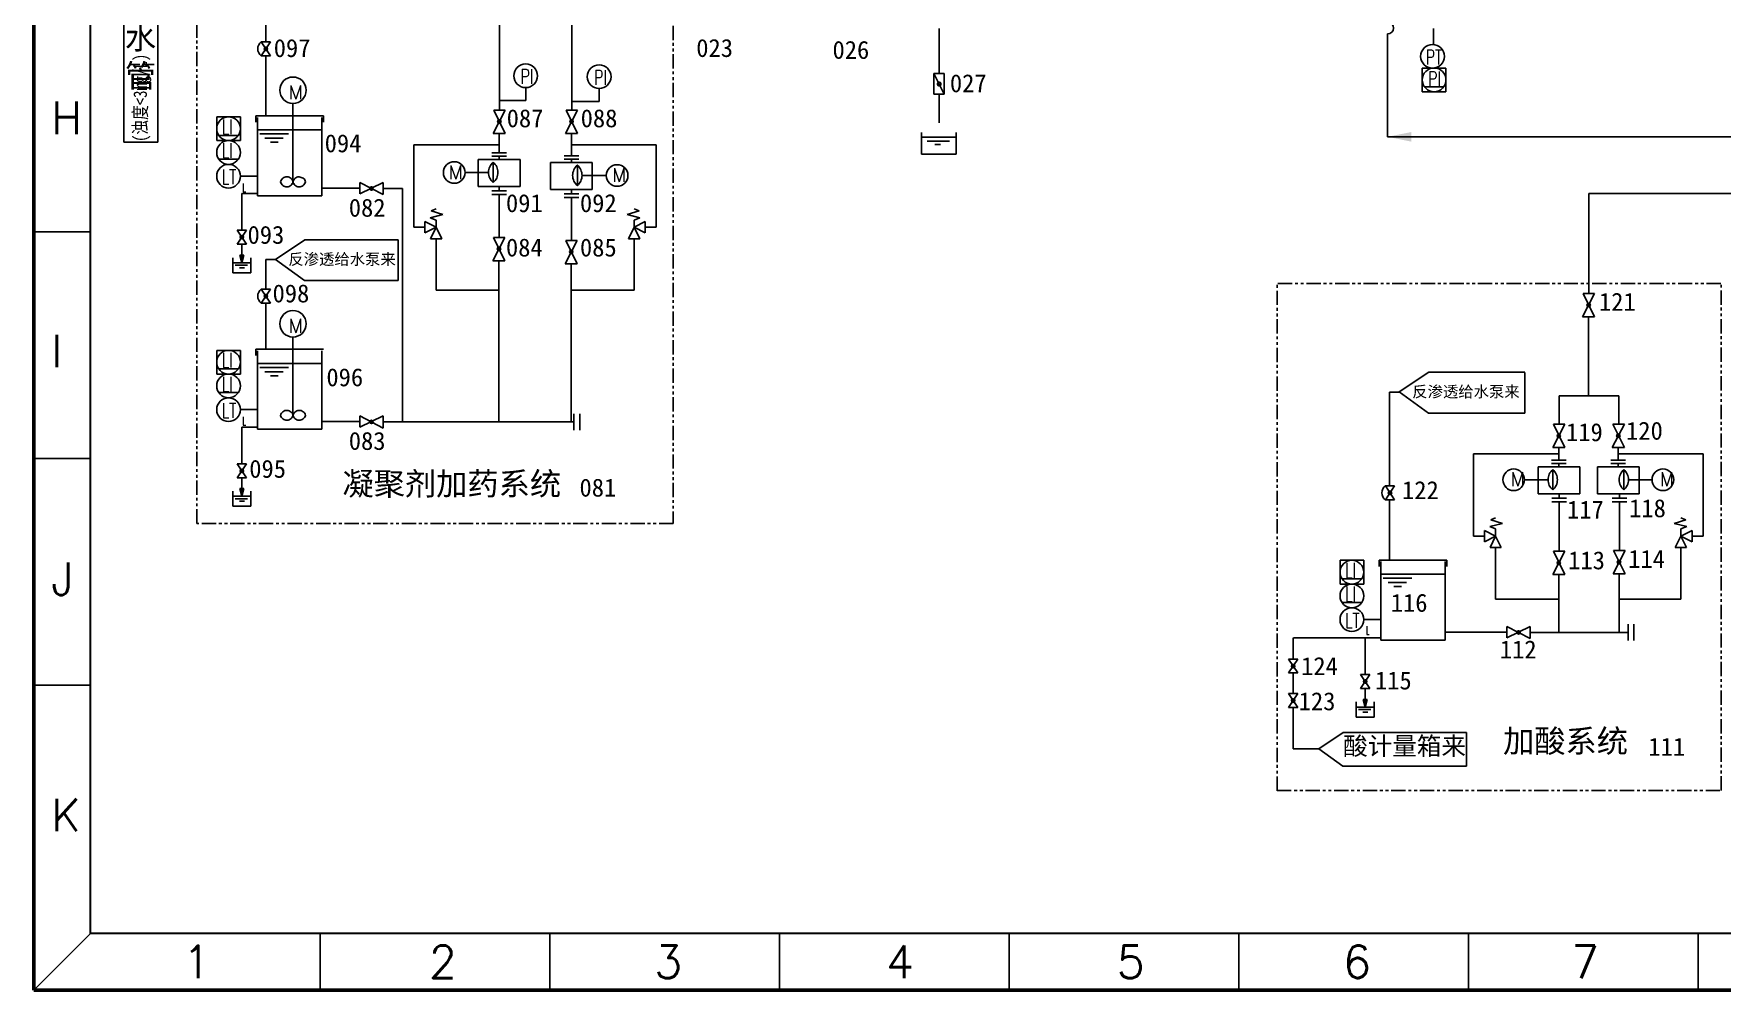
# Model space of a CAD drawing. Header units: millimetres. Extents: x 177 to 598, y 97 to 389.
# Drawn here: x 177.2 to 364.7, y 96.6 to 202.9 of the extents above; entities that cross this region are included whole.
import ezdxf

# ---------------------------------------------------------------- set-up
doc = ezdxf.new("R2010")
doc.units = ezdxf.units.MM
doc.linetypes.add('PHANTOM', pattern=[63.5, 31.75, -6.35, 6.35, -6.35, 6.35, -6.35])
for name, color, linetype in [('1', 7, 'Continuous'), ('修改', 5, 'Continuous'), ('手动蝶阀', 1, 'Continuous'), ('球阀', 1, 'Continuous')]:
    doc.layers.add(name, color=color, linetype=linetype)
doc.styles.add('HZ2', font='geditxt.shx', dxfattribs={"width": 0.75, "height": 1, "bigfont": 'hztxt.shx'})
doc.styles.get("Standard").update_dxf_attribs({"font": 'txt.shx', "height": 1})
doc.styles.add('样式 1', font='simfang_0.ttf', dxfattribs={"height": 2})

msp = doc.modelspace()

# ---------------------------------------------------------------- hatches: boundary and pattern name
at = {"layer": '球阀'}
h = msp.add_hatch(color=0, dxfattribs=at)
h.paths.add_polyline_path([(202.94, 201.22), (202.83, 201.37, 0.250765), (202.75, 201.22, 0.250765), (202.83, 201.06)])
h.paths.add_polyline_path([(203.13, 201.22, 0.250765), (203.04, 201.37), (202.94, 201.22), (203.04, 201.06, 0.250765)])
h.paths.add_polyline_path([(203.04, 201.06), (202.94, 201.22), (202.83, 201.06, 0.302776)])
h.paths.add_polyline_path([(203.04, 201.37, 0.302776), (202.83, 201.37), (202.94, 201.22)])
h = msp.add_hatch(color=0, dxfattribs=at)
h.paths.add_polyline_path([(228.87, 193.15), (228.77, 193.31, 0.250765), (228.68, 193.15, 0.250765), (228.77, 192.99)])
h.paths.add_polyline_path([(229.06, 193.15, 0.250765), (228.98, 193.31), (228.87, 193.15), (228.98, 192.99, 0.250765)])
h.paths.add_polyline_path([(228.98, 192.99), (228.87, 193.15), (228.77, 192.99, 0.302776)])
h.paths.add_polyline_path([(228.98, 193.31, 0.302776), (228.77, 193.31), (228.87, 193.15)])
h = msp.add_hatch(color=0, dxfattribs=at)
h.paths.add_polyline_path([(236.9, 193.15), (236.79, 193.31, 0.250765), (236.71, 193.15, 0.250765), (236.79, 192.99)])
h.paths.add_polyline_path([(237.09, 193.15, 0.250765), (237.01, 193.31), (236.9, 193.15), (237.01, 192.99, 0.250765)])
h.paths.add_polyline_path([(237.01, 192.99), (236.9, 193.15), (236.79, 192.99, 0.302776)])
h.paths.add_polyline_path([(237.01, 193.31, 0.302776), (236.79, 193.31), (236.9, 193.15)])
h = msp.add_hatch(color=0, dxfattribs=at)
h.paths.add_polyline_path([(214.66, 185.71), (214.56, 185.87, 0.250765), (214.47, 185.71, 0.250765), (214.56, 185.55)])
h.paths.add_polyline_path([(214.85, 185.71, 0.250765), (214.77, 185.87), (214.66, 185.71), (214.77, 185.55, 0.250765)])
h.paths.add_polyline_path([(214.77, 185.55), (214.66, 185.71), (214.56, 185.55, 0.302776)])
h.paths.add_polyline_path([(214.77, 185.87, 0.302776), (214.56, 185.87), (214.66, 185.71)])
h = msp.add_hatch(color=0, dxfattribs=at)
h.paths.add_polyline_path([(200.27, 180.29), (200.17, 180.44, 0.250765), (200.08, 180.29, 0.250765), (200.17, 180.13)])
h.paths.add_polyline_path([(200.47, 180.29, 0.250765), (200.38, 180.44), (200.27, 180.29), (200.38, 180.13, 0.250765)])
h.paths.add_polyline_path([(200.38, 180.13), (200.27, 180.29), (200.17, 180.13, 0.302776)])
h.paths.add_polyline_path([(200.38, 180.44, 0.302776), (200.17, 180.44), (200.27, 180.29)])
h = msp.add_hatch(color=0, dxfattribs=at)
h.paths.add_polyline_path([(228.84, 179), (228.73, 179.16, 0.250765), (228.65, 179, 0.250765), (228.73, 178.84)])
h.paths.add_polyline_path([(229.03, 179, 0.250765), (228.94, 179.16), (228.84, 179), (228.94, 178.84, 0.250765)])
h.paths.add_polyline_path([(228.94, 178.84), (228.84, 179), (228.73, 178.84, 0.302776)])
h.paths.add_polyline_path([(228.94, 179.16, 0.302776), (228.73, 179.16), (228.84, 179)])
h = msp.add_hatch(color=0, dxfattribs=at)
h.paths.add_polyline_path([(236.86, 178.67), (236.76, 178.83, 0.250765), (236.67, 178.67, 0.250765), (236.76, 178.51)])
h.paths.add_polyline_path([(237.06, 178.67, 0.250765), (236.97, 178.83), (236.86, 178.67), (236.97, 178.51, 0.250765)])
h.paths.add_polyline_path([(236.97, 178.51), (236.86, 178.67), (236.76, 178.51, 0.302776)])
h.paths.add_polyline_path([(236.97, 178.83, 0.302776), (236.76, 178.83), (236.86, 178.67)])
h = msp.add_hatch(color=0, dxfattribs=at)
h.paths.add_polyline_path([(202.94, 173.74), (202.83, 173.9, 0.250765), (202.75, 173.74, 0.250765), (202.83, 173.58)])
h.paths.add_polyline_path([(203.13, 173.74, 0.250765), (203.04, 173.9), (202.94, 173.74), (203.04, 173.58, 0.250765)])
h.paths.add_polyline_path([(203.04, 173.58), (202.94, 173.74), (202.83, 173.58, 0.302776)])
h.paths.add_polyline_path([(203.04, 173.9, 0.302776), (202.83, 173.9), (202.94, 173.74)])
h = msp.add_hatch(color=0, dxfattribs=at)
h.paths.add_polyline_path([(349.89, 172.75), (349.78, 172.91, 0.250765), (349.7, 172.75, 0.250765), (349.78, 172.59)])
h.paths.add_polyline_path([(350.08, 172.75, 0.250765), (349.99, 172.91), (349.89, 172.75), (349.99, 172.59, 0.250765)])
h.paths.add_polyline_path([(349.99, 172.59), (349.89, 172.75), (349.78, 172.59, 0.302776)])
h.paths.add_polyline_path([(349.99, 172.91, 0.302776), (349.78, 172.91), (349.89, 172.75)])
h = msp.add_hatch(color=0, dxfattribs=at)
h.paths.add_polyline_path([(214.66, 159.77), (214.56, 159.93, 0.250765), (214.47, 159.77, 0.250765), (214.56, 159.61)])
h.paths.add_polyline_path([(214.85, 159.77, 0.250765), (214.77, 159.93), (214.66, 159.77), (214.77, 159.61, 0.250765)])
h.paths.add_polyline_path([(214.77, 159.61), (214.66, 159.77), (214.56, 159.61, 0.302776)])
h.paths.add_polyline_path([(214.77, 159.93, 0.302776), (214.56, 159.93), (214.66, 159.77)])
h = msp.add_hatch(color=0, dxfattribs=at)
h.paths.add_polyline_path([(346.57, 158.22), (346.46, 158.38, 0.250765), (346.38, 158.22, 0.250765), (346.46, 158.06)])
h.paths.add_polyline_path([(346.76, 158.22, 0.250765), (346.68, 158.38), (346.57, 158.22), (346.68, 158.06, 0.250765)])
h.paths.add_polyline_path([(346.68, 158.06), (346.57, 158.22), (346.46, 158.06, 0.302776)])
h.paths.add_polyline_path([(346.68, 158.38, 0.302776), (346.46, 158.38), (346.57, 158.22)])
h = msp.add_hatch(color=0, dxfattribs=at)
h.paths.add_polyline_path([(353.19, 158.22), (353.08, 158.38, 0.250765), (352.99, 158.22, 0.250765), (353.08, 158.06)])
h.paths.add_polyline_path([(353.38, 158.22, 0.250765), (353.29, 158.38), (353.19, 158.22), (353.29, 158.06, 0.250765)])
h.paths.add_polyline_path([(353.29, 158.06), (353.19, 158.22), (353.08, 158.06, 0.302776)])
h.paths.add_polyline_path([(353.29, 158.38, 0.302776), (353.08, 158.38), (353.19, 158.22)])
h = msp.add_hatch(color=0, dxfattribs=at)
h.paths.add_polyline_path([(200.27, 154.34), (200.17, 154.5, 0.250765), (200.08, 154.34, 0.250765), (200.17, 154.18)])
h.paths.add_polyline_path([(200.47, 154.34, 0.250765), (200.38, 154.5), (200.27, 154.34), (200.38, 154.18, 0.250765)])
h.paths.add_polyline_path([(200.38, 154.18), (200.27, 154.34), (200.17, 154.18, 0.302776)])
h.paths.add_polyline_path([(200.38, 154.5, 0.302776), (200.17, 154.5), (200.27, 154.34)])
h = msp.add_hatch(color=0, dxfattribs=at)
h.paths.add_polyline_path([(327.82, 151.89), (327.72, 152.05, 0.250765), (327.63, 151.89, 0.250765), (327.72, 151.73)])
h.paths.add_polyline_path([(328.02, 151.89, 0.250765), (327.93, 152.05), (327.82, 151.89), (327.93, 151.73, 0.250765)])
h.paths.add_polyline_path([(327.93, 151.73), (327.82, 151.89), (327.72, 151.73, 0.302776)])
h.paths.add_polyline_path([(327.93, 152.05, 0.302776), (327.72, 152.05), (327.82, 151.89)])
h = msp.add_hatch(color=0, dxfattribs=at)
h.paths.add_polyline_path([(346.57, 144.11), (346.46, 144.27, 0.250765), (346.38, 144.11, 0.250765), (346.46, 143.95)])
h.paths.add_polyline_path([(346.76, 144.11, 0.250765), (346.68, 144.27), (346.57, 144.11), (346.68, 143.95, 0.250765)])
h.paths.add_polyline_path([(346.68, 143.95), (346.57, 144.11), (346.46, 143.95, 0.302776)])
h.paths.add_polyline_path([(346.68, 144.27, 0.302776), (346.46, 144.27), (346.57, 144.11)])
h = msp.add_hatch(color=0, dxfattribs=at)
h.paths.add_polyline_path([(353.27, 144.19), (353.16, 144.35, 0.250765), (353.08, 144.19, 0.250765), (353.16, 144.03)])
h.paths.add_polyline_path([(353.46, 144.19, 0.250765), (353.38, 144.35), (353.27, 144.19), (353.38, 144.03, 0.250765)])
h.paths.add_polyline_path([(353.38, 144.03), (353.27, 144.19), (353.16, 144.03, 0.302776)])
h.paths.add_polyline_path([(353.38, 144.35, 0.302776), (353.16, 144.35), (353.27, 144.19)])
h = msp.add_hatch(color=0, dxfattribs=at)
h.paths.add_polyline_path([(342.11, 136.38), (342.01, 136.54, 0.250765), (341.92, 136.38, 0.250765), (342.01, 136.22)])
h.paths.add_polyline_path([(342.3, 136.38, 0.250765), (342.22, 136.54), (342.11, 136.38), (342.22, 136.22, 0.250765)])
h.paths.add_polyline_path([(342.22, 136.22), (342.11, 136.38), (342.01, 136.22, 0.302776)])
h.paths.add_polyline_path([(342.22, 136.54, 0.302776), (342.01, 136.54), (342.11, 136.38)])
h = msp.add_hatch(color=0, dxfattribs=at)
h.paths.add_polyline_path([(317.06, 132.64), (316.95, 132.8, 0.250765), (316.87, 132.64, 0.250765), (316.95, 132.48)])
h.paths.add_polyline_path([(317.25, 132.64, 0.250765), (317.16, 132.8), (317.06, 132.64), (317.16, 132.48, 0.250765)])
h.paths.add_polyline_path([(317.16, 132.48), (317.06, 132.64), (316.95, 132.48, 0.302776)])
h.paths.add_polyline_path([(317.16, 132.8, 0.302776), (316.95, 132.8), (317.06, 132.64)])
h = msp.add_hatch(color=0, dxfattribs=at)
h.paths.add_polyline_path([(325.07, 130.92), (324.97, 131.08, 0.250765), (324.88, 130.92, 0.250765), (324.97, 130.76)])
h.paths.add_polyline_path([(325.26, 130.92, 0.250765), (325.18, 131.08), (325.07, 130.92), (325.18, 130.76, 0.250765)])
h.paths.add_polyline_path([(325.18, 130.76), (325.07, 130.92), (324.97, 130.76, 0.302776)])
h.paths.add_polyline_path([(325.18, 131.08, 0.302776), (324.97, 131.08), (325.07, 130.92)])
h = msp.add_hatch(color=0, dxfattribs=at)
h.paths.add_polyline_path([(317.06, 128.8), (316.95, 128.96, 0.250765), (316.87, 128.8, 0.250765), (316.95, 128.64)])
h.paths.add_polyline_path([(317.25, 128.8, 0.250765), (317.16, 128.96), (317.06, 128.8), (317.16, 128.64, 0.250765)])
h.paths.add_polyline_path([(317.16, 128.64), (317.06, 128.8), (316.95, 128.64, 0.302776)])
h.paths.add_polyline_path([(317.16, 128.96, 0.302776), (316.95, 128.96), (317.06, 128.8)])

# ---------------------------------------------------------------- linework, layer by layer
at = {"color": 0, "lineweight": 50}
for p, q in [((177.15, 96.62), (177.15, 388.94)), ((597.99, 96.62), (177.15, 96.62))]:
    msp.add_line(p, q, dxfattribs=at)
at = {"color": 0, "lineweight": 30}
for p, q in [((183.45, 102.92), (183.45, 382.64)), ((591.69, 102.92), (183.45, 102.92))]:
    msp.add_line(p, q, dxfattribs=at)
at = {"color": 0}
for p, q in [((187.16, 232.88), (187.16, 190.85)), ((190.93, 190.85), (190.93, 232.85)), ((277.74, 203.48), (277.74, 198.47)), ((332.65, 203.48), (332.65, 201.72)), ((331.41, 197.77), (331.41, 199.09)), ((332.72, 199.09), (331.41, 199.09)), ((332.72, 199.09), (334.04, 199.09)), ((334.04, 197.77), (334.04, 199.09)), ((331.41, 197.77), (331.41, 196.45)), ((331.63, 197.02), (333.81, 197.02)), ((334.04, 197.77), (334.04, 196.45)), ((205.95, 186.45), (205.95, 195.15)), ((231.8, 195.48), (228.89, 195.48)), ((231.8, 196.91), (231.8, 195.48)), ((239.96, 195.38), (236.92, 195.38)), ((239.96, 196.82), (239.96, 195.38)), ((277.74, 196.18), (277.74, 192.99)), ((197.48, 192.35), (197.48, 193.67)), ((198.79, 193.67), (197.48, 193.67)), ((198.79, 193.67), (200.11, 193.67)), ((200.11, 192.35), (200.11, 193.67)), ((197.48, 192.35), (197.48, 191.03)), ((197.7, 191.6), (199.88, 191.6)), ((200.11, 192.35), (200.11, 191.03)), ((275.79, 189.53), (275.79, 191.91)), ((275.79, 191.41), (279.64, 191.41)), ((279.64, 191.91), (279.64, 189.53)), ((198.79, 191.03), (197.48, 191.03)), ((198.79, 191.03), (200.11, 191.03)), ((229.67, 189.67), (228.04, 189.67)), ((279.64, 189.53), (275.79, 189.53)), ((276.41, 190.95), (277.07, 190.95)), ((276.41, 190.95), (278.89, 190.95)), ((277.26, 190.58), (277.88, 190.58)), ((278.07, 190.95), (278.88, 190.95)), ((197.7, 188.97), (199.88, 188.97)), ((226.54, 188.94), (226.54, 185.93)), ((231.17, 188.94), (226.54, 188.94)), ((229.67, 189.29), (228.04, 189.29)), ((228.19, 188.63), (228.19, 186.36)), ((231.17, 185.93), (231.17, 188.94)), ((234.56, 185.6), (234.56, 188.61)), ((234.56, 188.61), (239.2, 188.61)), ((236.07, 189.34), (237.7, 189.34)), ((236.07, 188.96), (237.7, 188.96)), ((237.54, 188.29), (237.54, 186.03)), ((239.2, 188.61), (239.2, 185.6)), ((200.11, 187.07), (202, 187.07)), ((206.62, 187), (207.08, 186.85)), ((227.67, 187.48), (225.05, 187.48)), ((226.54, 185.93), (231.17, 185.93)), ((238.06, 187.15), (240.76, 187.15)), ((200.27, 181.06), (200.27, 185.15)), ((200.27, 185.15), (202, 185.15)), ((229.67, 185.43), (228.04, 185.43)), ((229.67, 185.05), (228.04, 185.05)), ((239.2, 185.6), (234.56, 185.6)), ((236.07, 185.1), (237.7, 185.1)), ((236.07, 184.72), (237.7, 184.72)), ((221.19, 182.46), (222.61, 182.81)), ((221.85, 182.19), (221.19, 182.46)), ((221.85, 183.44), (221.3, 183.21)), ((222.61, 182.81), (221.3, 183.21)), ((221.85, 181.41), (221.85, 182.19)), ((243.08, 182.81), (244.39, 183.21)), ((244.49, 182.46), (243.08, 182.81)), ((243.84, 183.44), (244.39, 183.21)), ((243.84, 182.19), (244.49, 182.46)), ((243.84, 181.41), (243.84, 182.19)), ((183.45, 180.9), (177.15, 180.9)), ((200.49, 178.31), (200.06, 178.31)), ((200.06, 178.31), (200.27, 177.46)), ((200.27, 177.46), (200.27, 179.51)), ((200.27, 177.46), (200.49, 178.31)), ((203.99, 177.82), (207.26, 180)), ((217.65, 180), (207.26, 180)), ((199.27, 178.01), (199.27, 176.34)), ((199.27, 177.46), (201.28, 177.46)), ((199.27, 176.34), (201.28, 176.34)), ((199.54, 177.18), (200.89, 177.18)), ((200.02, 176.9), (200.58, 176.9)), ((201.28, 176.34), (201.28, 178.01)), ((207.23, 175.47), (203.99, 177.82)), ((207.23, 175.47), (217.65, 175.47)), ((205.95, 160.5), (205.95, 169.2)), ((198.79, 167.72), (197.48, 167.72)), ((197.48, 166.4), (197.48, 167.72)), ((198.79, 167.72), (200.11, 167.72)), ((200.11, 166.4), (200.11, 167.72)), ((197.48, 166.4), (197.48, 165.08)), ((198.79, 165.09), (197.48, 165.09)), ((197.7, 165.66), (199.88, 165.66)), ((198.79, 165.09), (200.11, 165.09)), ((200.11, 166.4), (200.11, 165.08)), ((328.86, 163.1), (332.12, 165.28)), ((342.82, 165.28), (332.12, 165.28)), ((197.7, 163.02), (199.88, 163.02)), ((332.09, 160.75), (328.86, 163.1)), ((200.11, 161.13), (202, 161.13)), ((237.16, 158.86), (237.16, 160.67)), ((237.8, 158.86), (237.8, 160.67)), ((332.09, 160.75), (342.81, 160.75)), ((200.27, 155.11), (200.27, 159.2)), ((200.27, 159.2), (202, 159.2)), ((183.45, 155.7), (177.15, 155.7)), ((348.93, 154.79), (344.29, 154.79)), ((344.29, 154.79), (344.29, 151.78)), ((347.39, 155.52), (345.75, 155.52)), ((347.39, 155.14), (345.75, 155.14)), ((345.9, 154.47), (345.9, 152.21)), ((348.93, 151.78), (348.93, 154.79)), ((350.87, 154.79), (355.51, 154.79)), ((350.87, 151.78), (350.87, 154.79)), ((352.37, 155.52), (354, 155.52)), ((352.37, 155.14), (354, 155.14)), ((353.8, 154.47), (353.8, 152.21)), ((355.51, 154.79), (355.51, 151.78)), ((199.27, 152.07), (199.27, 150.4)), ((200.49, 152.36), (200.06, 152.36)), ((200.06, 152.36), (200.27, 151.51)), ((200.27, 151.51), (200.27, 153.57)), ((200.27, 151.51), (200.49, 152.36)), ((201.28, 150.4), (201.28, 152.07)), ((345.38, 153.34), (342.76, 153.34)), ((354.32, 153.34), (356.94, 153.34)), ((199.27, 151.51), (201.28, 151.51)), ((199.27, 150.4), (201.28, 150.4)), ((199.54, 151.23), (200.89, 151.23)), ((200.02, 150.96), (200.58, 150.96)), ((344.29, 151.78), (348.93, 151.78)), ((347.42, 151.28), (345.79, 151.28)), ((347.42, 150.9), (345.79, 150.9)), ((355.51, 151.78), (350.87, 151.78)), ((352.49, 151.28), (354.12, 151.28)), ((352.49, 150.9), (354.12, 150.9)), ((338.91, 148.14), (340.32, 148.49)), ((339.56, 149.11), (339.02, 148.89)), ((340.32, 148.49), (339.02, 148.89)), ((359.38, 148.49), (360.69, 148.89)), ((360.8, 148.14), (359.38, 148.49)), ((360.14, 149.11), (360.69, 148.89)), ((339.56, 147.87), (338.91, 148.14)), ((339.56, 147.08), (339.56, 147.87)), ((360.14, 147.87), (360.8, 148.14)), ((360.14, 147.08), (360.14, 147.87)), ((322.28, 143.07), (322.28, 144.39)), ((323.59, 144.39), (322.28, 144.39)), ((322.28, 143.07), (322.28, 141.75)), ((323.59, 144.39), (324.9, 144.39)), ((324.9, 143.07), (324.9, 144.39)), ((324.9, 143.07), (324.9, 141.75)), ((323.59, 141.75), (322.28, 141.75)), ((322.5, 142.33), (324.67, 142.33)), ((323.59, 141.75), (324.9, 141.75)), ((322.5, 139.69), (324.67, 139.69)), ((324.9, 137.8), (326.8, 137.8)), ((354.29, 135.47), (354.29, 137.28)), ((354.93, 135.47), (354.93, 137.28)), ((325.07, 131.69), (325.07, 135.78)), ((183.45, 130.5), (177.15, 130.5)), ((325.07, 128.09), (325.07, 130.14)), ((324.06, 128.65), (324.06, 126.97)), ((324.06, 128.09), (326.08, 128.09)), ((324.34, 127.81), (325.68, 127.81)), ((325.28, 128.94), (324.86, 128.94)), ((324.86, 128.94), (325.07, 128.09)), ((325.07, 128.09), (325.28, 128.94)), ((326.08, 126.97), (326.08, 128.65)), ((324.06, 126.97), (326.08, 126.97)), ((324.82, 127.53), (325.37, 127.53)), ((319.9, 123.46), (322.62, 125.27)), ((336.34, 125.27), (322.62, 125.27)), ((322.6, 121.5), (319.9, 123.46)), ((322.6, 121.5), (336.34, 121.51)), ((183.45, 102.92), (177.15, 96.62)), ((208.97, 102.92), (208.97, 96.62)), ((208.97, 102.92), (208.97, 96.62)), ((234.48, 102.92), (234.48, 96.62)), ((260, 102.92), (260, 96.62)), ((285.51, 102.92), (285.51, 96.62)), ((311.03, 102.92), (311.03, 96.62)), ((336.54, 102.92), (336.54, 96.62)), ((362.06, 102.92), (362.06, 96.62))]:
    msp.add_line(p, q, dxfattribs=at)
at = {"color": 251, "linetype": 'PHANTOM', "ltscale": 0.05}
for p, q in [((195.27, 148.49), (195.27, 216.49)), ((248.2, 216.49), (248.2, 148.49)), ((315.27, 118.79), (315.27, 175.11)), ((315.37, 175.14), (364.61, 175.14)), ((364.61, 118.81), (364.61, 175.14)), ((248.2, 148.49), (195.27, 148.49)), ((315.27, 118.81), (364.61, 118.81))]:
    msp.add_line(p, q, dxfattribs=at)
at = {"color": 40}
for p, q in [((228.89, 212.36), (228.89, 194.41)), ((236.92, 212.36), (236.92, 194.41)), ((228.85, 189.67), (228.85, 191.82)), ((236.88, 189.34), (236.88, 191.82)), ((228.85, 189.29), (228.85, 188.94)), ((236.88, 188.96), (236.88, 188.61)), ((209.15, 185.75), (213.36, 185.75)), ((215.96, 185.71), (218.13, 185.71)), ((218.13, 185.71), (218.13, 159.77)), ((228.85, 185.93), (228.85, 185.43)), ((228.85, 185.05), (228.85, 180.27)), ((236.88, 185.6), (236.88, 185.1)), ((236.88, 184.72), (236.88, 179.95)), ((228.82, 177.67), (228.82, 159.77)), ((236.85, 177.33), (236.85, 159.77)), ((209.15, 159.8), (213.36, 159.8)), ((215.96, 159.77), (237.16, 159.77))]:
    msp.add_line(p, q, dxfattribs=at)
at = {"color": 142}
for p, q in [((202.94, 201.99), (202.94, 206.36)), ((202.94, 193.79), (202.94, 200.44)), ((202.94, 177.82), (203.99, 177.82)), ((202.94, 174.51), (202.94, 177.82)), ((202.94, 167.85), (202.94, 172.96)), ((327.75, 152.71), (327.75, 163.09)), ((327.75, 163.09), (328.81, 163.09)), ((327.75, 144.42), (327.75, 151.12))]:
    msp.add_line(p, q, dxfattribs=at)
at = {"color": 4}
for p in [(327.56, 202.89), (505.14, 191.45)]:
    msp.add_line(p, (327.56, 191.45), dxfattribs=at)
at = {"color": 251}
for p, q in [((209.33, 193.79), (201.82, 193.79)), ((201.82, 193.79), (201.82, 193.08)), ((202, 184.89), (202, 193.61)), ((209.15, 193.61), (209.15, 184.89)), ((209.15, 193.61), (209.15, 184.89)), ((209.33, 193.79), (209.33, 193.08)), ((209.15, 192.21), (202, 192.21)), ((205.45, 191.77), (202.28, 191.77)), ((204.07, 191.77), (202.28, 191.77)), ((204.85, 191.3), (202.82, 191.3)), ((204.31, 190.84), (203.45, 190.84)), ((209.15, 184.89), (202, 184.89)), ((209.33, 167.85), (201.82, 167.85)), ((201.82, 167.85), (201.82, 167.13)), ((202, 158.95), (202, 167.67)), ((209.15, 167.67), (209.15, 158.95)), ((209.15, 167.67), (209.15, 158.95)), ((209.15, 166.26), (202, 166.26)), ((204.07, 165.82), (202.28, 165.82)), ((205.45, 165.82), (202.28, 165.82)), ((204.85, 165.35), (202.82, 165.35)), ((204.31, 164.9), (203.45, 164.9)), ((209.15, 158.95), (202, 158.95)), ((334.13, 144.42), (326.62, 144.42)), ((326.62, 144.42), (326.62, 143.71)), ((326.8, 135.52), (326.8, 144.24)), ((333.95, 142.84), (326.8, 142.84)), ((333.95, 144.24), (333.95, 135.52)), ((333.95, 144.24), (333.95, 135.52)), ((334.13, 144.42), (334.13, 143.71)), ((328.86, 142.4), (327.08, 142.4)), ((330.25, 142.4), (327.08, 142.4)), ((329.65, 141.93), (327.62, 141.93)), ((329.1, 141.47), (328.25, 141.47)), ((333.95, 135.52), (326.8, 135.52))]:
    msp.add_line(p, q, dxfattribs=at)
for p, q in [((190.93, 190.85), (187.16, 190.85)), ((219.39, 181.41), (219.39, 190.55)), ((219.39, 190.55), (228.85, 190.55)), ((246.29, 190.55), (236.88, 190.55)), ((246.29, 181.41), (246.29, 190.55)), ((220.59, 181.41), (219.39, 181.41)), ((221.85, 174.39), (221.85, 180.13)), ((243.84, 174.39), (243.84, 180.13)), ((245.09, 181.41), (246.29, 181.41)), ((217.65, 180), (217.65, 175.47)), ((221.85, 174.39), (228.82, 174.39)), ((243.84, 174.39), (236.85, 174.39)), ((342.81, 165.27), (342.81, 160.75)), ((361.4, 147.08), (362.6, 147.08)), ((336.34, 125.27), (336.34, 121.51))]:
    msp.add_line(p, q)
at = {"color": 1}
for p, q in [((349.92, 185.16), (349.92, 174.05)), ((349.89, 171.45), (349.89, 162.68)), ((346.61, 159.52), (346.61, 162.68)), ((346.61, 162.68), (353.23, 162.68)), ((353.23, 159.52), (353.23, 162.68)), ((337.11, 147.08), (337.11, 156.22)), ((337.11, 156.22), (346.57, 156.22)), ((346.57, 155.52), (346.57, 156.92)), ((353.19, 155.52), (353.19, 156.92)), ((362.6, 156.22), (353.19, 156.22)), ((362.6, 147.08), (362.6, 156.22)), ((346.57, 155.14), (346.57, 154.79)), ((353.19, 155.14), (353.19, 154.79)), ((346.61, 151.78), (346.61, 151.28)), ((346.61, 150.9), (346.61, 145.41)), ((353.31, 151.78), (353.31, 151.28)), ((353.31, 150.9), (353.31, 145.49)), ((338.31, 147.08), (337.11, 147.08)), ((339.56, 140.06), (339.56, 145.81)), ((360.14, 140.06), (360.14, 145.81)), ((346.57, 142.81), (346.57, 136.38)), ((353.27, 142.89), (353.27, 136.38)), ((339.56, 140.06), (346.57, 140.06)), ((360.14, 140.06), (353.27, 140.06)), ((317.06, 135.78), (317.06, 133.42)), ((317.1, 135.78), (326.8, 135.78)), ((333.95, 136.41), (340.81, 136.41)), ((343.41, 136.38), (354.29, 136.38)), ((317.06, 131.87), (317.06, 129.57)), ((317.06, 128.03), (317.06, 123.46)), ((317.06, 123.46), (319.9, 123.46))]:
    msp.add_line(p, q, dxfattribs=at)
at = {"color": 7}
for p, q in [((221.85, 181.41), (220.59, 182.04)), ((220.59, 182.04), (220.59, 180.78)), ((243.84, 181.41), (245.09, 182.04)), ((245.09, 182.04), (245.09, 180.78)), ((220.59, 180.78), (221.85, 181.41)), ((221.85, 181.39), (221.22, 180.13)), ((221.22, 180.13), (222.47, 180.13)), ((222.47, 180.13), (221.85, 181.39)), ((243.21, 180.13), (243.84, 181.39)), ((244.47, 180.13), (243.21, 180.13)), ((245.09, 180.78), (243.84, 181.41)), ((243.84, 181.39), (244.47, 180.13)), ((339.56, 147.08), (338.31, 147.71)), ((338.31, 147.71), (338.31, 146.46)), ((338.31, 146.46), (339.56, 147.08)), ((339.56, 147.06), (338.94, 145.81)), ((340.19, 145.81), (339.56, 147.06)), ((359.52, 145.81), (360.14, 147.06)), ((360.14, 147.08), (361.4, 147.71)), ((361.4, 146.46), (360.14, 147.08)), ((360.14, 147.06), (360.77, 145.81)), ((361.4, 147.71), (361.4, 146.46)), ((338.94, 145.81), (340.19, 145.81)), ((360.77, 145.81), (359.52, 145.81))]:
    msp.add_line(p, q, dxfattribs=at)
at = {"color": 0}
for points, format in [([(277.74, 193.13, 0, 0, 0), (277.74, 192.52, 0.429, 0, 0), (277.74, 191.41, 0, 0, 0)], "xyseb"), ([(204.56, 186.45, 0.174683), (204.83, 186.04, 0.174683), (205.29, 185.89, 0.177744), (205.74, 186.08, 0.151664), (205.95, 186.45)], "xyb"), ([(207.34, 186.45, -0.174683), (207.08, 186.04, -0.174683), (206.62, 185.89, -0.177744), (206.17, 186.08, -0.151664), (205.95, 186.45)], "xyb"), ([(204.56, 160.5, 0.174683), (204.83, 160.1, 0.174683), (205.29, 159.95, 0.177744), (205.74, 160.14, 0.151664), (205.95, 160.5)], "xyb"), ([(207.34, 160.5, -0.174683), (207.08, 160.1, -0.174683), (206.62, 159.95, -0.177744), (206.17, 160.14, -0.151664), (205.95, 160.5)], "xyb")]:
    msp.add_lwpolyline(points, format=format, dxfattribs=at)
for centre, radius in [((332.55, 200.39), 1.32), ((231.8, 198.23), 1.32), ((239.96, 198.13), 1.32), ((332.72, 197.77), 1.32), ((205.95, 196.62), 1.47), ((198.79, 192.35), 1.32), ((198.79, 189.71), 1.32), ((198.79, 187.07), 1.32), ((223.86, 187.48), 1.2), ((241.96, 187.15), 1.2), ((205.95, 170.67), 1.47), ((198.79, 166.4), 1.32), ((198.79, 163.77), 1.32), ((198.79, 161.13), 1.32), ((341.56, 153.34), 1.2), ((358.14, 153.34), 1.2), ((323.59, 143.07), 1.32), ((323.59, 140.43), 1.32), ((323.59, 137.8), 1.32)]:
    msp.add_circle(centre, radius, dxfattribs=at)
at = {"color": 4}
msp.add_arc((327.56, 203.53), 0.649, 270, 90, dxfattribs=at)
for centre in [(203, 201.22), (203, 173.74), (327.89, 151.89)]:
    msp.add_arc(centre, 0.966, 126.8708, 233.1292)
at = {"color": 0}
for centre, radius, start, end in [((229.16, 187.49), 1.49, 130.5289, 229.4711), ((227.23, 187.49), 1.49, 310.5289, 49.4711), ((238.51, 187.16), 1.49, 130.5289, 229.4711), ((236.57, 187.16), 1.49, 310.5289, 49.4711), ((205.26, 186.29), 0.713, 127.4054, 167.04), ((205.26, 186.29), 0.713, 87.7708, 127.4054), ((205.26, 186.29), 0.713, 47.4559, 87.7708), ((205.26, 186.29), 0.713, 12.96, 47.4559), ((206.65, 186.29), 0.713, 132.5441, 167.04), ((206.65, 186.29), 0.713, 92.2292, 132.5441), ((206.65, 186.29), 0.713, 12.96, 52.5946), ((205.26, 160.34), 0.713, 127.4054, 167.04), ((205.26, 160.34), 0.713, 87.7708, 127.4054), ((205.26, 160.34), 0.713, 47.4559, 87.7708), ((205.26, 160.34), 0.713, 12.96, 47.4559), ((206.65, 160.34), 0.713, 132.5441, 167.04), ((206.65, 160.34), 0.713, 92.2292, 132.5441), ((206.65, 160.34), 0.713, 52.5946, 92.2292), ((206.65, 160.34), 0.713, 12.96, 52.5946), ((346.87, 153.34), 1.49, 130.5289, 229.4711), ((344.93, 153.34), 1.49, 310.5289, 49.4711), ((354.77, 153.34), 1.49, 130.5289, 229.4711), ((352.83, 153.34), 1.49, 310.5289, 49.4711)]:
    msp.add_arc(centre, radius, start, end, dxfattribs=at)
at = {"color": 4}
msp.add_solid([(330.19, 191.98), (327.56, 191.45), (330.19, 190.91)], dxfattribs=at)
at = {"color": 0}
for points in [[(200.06, 178.31), (200.27, 177.46), (200.49, 178.31)], [(200.06, 152.36), (200.27, 151.51), (200.49, 152.36)], [(324.86, 128.94), (325.07, 128.09), (325.28, 128.94)]]:
    msp.add_solid(points, dxfattribs=at)
at = {"layer": '修改', "color": 0}
msp.add_line((331.41, 196.45), (334.04, 196.45), dxfattribs=at)
at = {"layer": '修改', "color": 1}
msp.add_line((349.92, 185.16), (469.36, 185.16), dxfattribs=at)
at = {"layer": '手动蝶阀', "color": 0}
for p, q in [((277.16, 198.47), (278.31, 198.47)), ((278.31, 196.18), (277.16, 198.47)), ((277.16, 196.18), (277.16, 198.47)), ((278.31, 198.47), (278.31, 196.18)), ((277.16, 196.18), (278.31, 196.18)), ((277.16, 196.18), (278.31, 196.18))]:
    msp.add_line(p, q, dxfattribs=at)
at = {"layer": '手动蝶阀', "color": 0, "const_width": 0.397}
msp.add_lwpolyline([(277.74, 197.22, 1), (277.74, 197.4, 1)], format="xyb", close=True, dxfattribs=at)
at = {"layer": '球阀', "color": 0}
for p, q in [((202.42, 200.44), (203.45, 201.99)), ((203.45, 200.44), (202.42, 201.99)), ((202.42, 201.99), (203.45, 201.99)), ((202.42, 200.44), (203.45, 200.44)), ((229.53, 194.41), (228.18, 191.82)), ((228.25, 194.41), (229.53, 194.41)), ((229.53, 191.82), (228.25, 194.41)), ((237.55, 194.41), (236.21, 191.82)), ((237.55, 191.82), (236.28, 194.41)), ((236.28, 194.41), (237.55, 194.41)), ((228.18, 191.82), (229.53, 191.82)), ((236.21, 191.82), (237.55, 191.82)), ((213.36, 185.11), (213.36, 186.38)), ((213.36, 186.38), (215.96, 185.04)), ((215.96, 186.38), (213.36, 185.11)), ((215.96, 185.04), (215.96, 186.38)), ((199.76, 181.06), (200.79, 181.06)), ((200.79, 179.51), (199.76, 181.06)), ((199.76, 179.51), (200.79, 181.06)), ((229.49, 180.27), (228.15, 177.67)), ((228.22, 180.27), (229.49, 180.27)), ((229.49, 177.67), (228.22, 180.27)), ((199.76, 179.51), (200.79, 179.51)), ((237.52, 179.93), (236.18, 177.33)), ((236.25, 179.93), (237.52, 179.93)), ((237.52, 177.33), (236.25, 179.93)), ((228.15, 177.67), (229.49, 177.67)), ((236.18, 177.33), (237.52, 177.33)), ((202.42, 174.51), (203.45, 174.51)), ((203.45, 172.96), (202.42, 174.51)), ((202.42, 172.96), (203.45, 174.51)), ((202.42, 172.96), (203.45, 172.96)), ((350.56, 174.05), (349.22, 171.45)), ((350.56, 171.45), (349.29, 174.05)), ((349.29, 174.05), (350.56, 174.05)), ((349.22, 171.45), (350.56, 171.45)), ((213.36, 159.17), (213.36, 160.44)), ((213.36, 160.44), (215.96, 159.09)), ((215.96, 160.44), (213.36, 159.17)), ((215.96, 159.09), (215.96, 160.44)), ((347.24, 159.52), (345.9, 156.92)), ((345.97, 159.52), (347.24, 159.52)), ((347.24, 156.92), (345.97, 159.52)), ((353.86, 159.52), (352.52, 156.92)), ((353.86, 156.92), (352.59, 159.52)), ((352.59, 159.52), (353.86, 159.52)), ((345.9, 156.92), (347.24, 156.92)), ((352.52, 156.92), (353.86, 156.92)), ((199.76, 155.11), (200.79, 155.11)), ((200.79, 153.57), (199.76, 155.11)), ((199.76, 153.57), (200.79, 155.11)), ((199.76, 153.57), (200.79, 153.57)), ((327.31, 151.12), (328.34, 152.67)), ((328.34, 151.12), (327.31, 152.67)), ((327.31, 152.67), (328.34, 152.67)), ((327.31, 151.12), (328.34, 151.12)), ((347.24, 145.41), (345.9, 142.81)), ((347.24, 142.81), (345.97, 145.41)), ((345.97, 145.41), (347.24, 145.41)), ((353.94, 145.49), (352.6, 142.89)), ((352.67, 145.49), (353.94, 145.49)), ((353.94, 142.89), (352.67, 145.49)), ((345.9, 142.81), (347.24, 142.81)), ((352.6, 142.89), (353.94, 142.89)), ((343.41, 137.05), (340.81, 135.78)), ((340.81, 137.05), (343.41, 135.71)), ((340.81, 135.78), (340.81, 137.05)), ((343.41, 135.71), (343.41, 137.05)), ((316.54, 131.87), (317.57, 133.42)), ((317.57, 131.87), (316.54, 133.42)), ((316.54, 133.42), (317.57, 133.42)), ((316.54, 131.87), (317.57, 131.87)), ((324.56, 131.69), (325.59, 131.69)), ((325.59, 130.14), (324.56, 131.69)), ((324.56, 130.14), (325.59, 131.69)), ((316.54, 129.58), (317.57, 129.58)), ((317.57, 128.03), (316.54, 129.58)), ((316.54, 128.03), (317.57, 129.58)), ((324.56, 130.14), (325.59, 130.14)), ((316.54, 128.03), (317.57, 128.03))]:
    msp.add_line(p, q, dxfattribs=at)
for centre in [(202.94, 201.22), (202.94, 201.22), (202.94, 201.22), (228.87, 193.15), (236.9, 193.15), (214.66, 185.71), (200.27, 180.29), (200.27, 180.29), (200.27, 180.29), (228.84, 179), (236.86, 178.67), (202.94, 173.74), (202.94, 173.74), (202.94, 173.74), (349.89, 172.75), (214.66, 159.77), (346.57, 158.22), (353.19, 158.22), (200.27, 154.34), (200.27, 154.34), (200.27, 154.34), (327.82, 151.89), (327.82, 151.89), (327.82, 151.89), (346.57, 144.11), (353.27, 144.19), (342.11, 136.38), (317.06, 132.64), (317.06, 132.64), (317.06, 132.64), (325.07, 130.92), (325.07, 130.92), (325.07, 130.92), (317.06, 128.8), (317.06, 128.8), (317.06, 128.8)]:
    msp.add_circle(centre, 0.192, dxfattribs=at)

# ---------------------------------------------------------------- texts
at = {"color": 0, "style": 'HZ2'}
for s, height, width, p in [('PT', 1.633, 0.7, (331.79, 199.49)), ('PI', 1.633, 0.7, (231.23, 197.32)), ('PI', 1.633, 0.7, (239.39, 197.23)), ('PI', 1.633, 0.7, (332.06, 197.08)), ('LI', 1.633, 0.7, (198.03, 191.74)), ('LI', 1.633, 0.7, (198.03, 189.1)), ('LT', 1.633, 0.7, (198.03, 186.17)), ('L', 0.925, 0.55, (200.34, 185.34)), ('LI', 1.633, 0.7, (198.03, 165.8)), ('LI', 1.633, 0.7, (198.03, 163.16)), ('LT', 1.633, 0.7, (198.03, 160.22)), ('L', 0.925, 0.55, (200.34, 159.39)), ('LI', 1.633, 0.7, (322.83, 142.46)), ('LI', 1.633, 0.7, (322.83, 139.83)), ('LT', 1.633, 0.7, (322.83, 136.89)), ('L', 0.925, 0.55, (325.14, 136.16))]:
    msp.add_text(s, height=height, dxfattribs=dict(at, width=width)).set_placement(p)
at = {"color": 0, "style": '样式 1', "width": 0.8}
msp.add_text('(浊度<3mg/L)', height=1.5, rotation=90, dxfattribs=at).set_placement((189.72, 190.87))
at = {"color": 0, "style": 'HZ2'}
for p in [(205.46, 195.62), (223.23, 186.73), (241.39, 186.43), (205.46, 169.68), (341.22, 152.64), (357.79, 152.64)]:
    msp.add_text('M', height=1.54, dxfattribs=at).set_placement(p)
at = {"color": 0}
for s, p in [('H', (179.11, 191.74)), ('I', (179.11, 165.84)), ('J', (179.11, 140.53)), ('K', (179.11, 114.28)), ('1', (193.71, 97.96)), ('2', (221.05, 97.96)), ('3', (246.09, 97.96)), ('4', (271.83, 97.96)), ('5', (297.47, 97.96)), ('6', (322.61, 97.96)), ('7', (347.96, 97.96))]:
    msp.add_text(s, height=3.62, dxfattribs=at).set_placement(p)
at = {"style": '样式 1'}
for s, insert, char_height, width, attachment_point in [('097', (203.81, 202.31), 2, 11.304, 1), ('023', (250.75, 202.32), 2, 11.304, 1), ('026', (265.89, 202.11), 2, 11.304, 1), ('027', (278.93, 198.4), 2, 11.304, 1), ('087', (229.69, 194.51), 2, 11.304, 1), ('088', (237.91, 194.51), 2, 11.304, 1), ('094', (209.47, 191.73), 2, 11.304, 1), ('082', (212.15, 184.57), 2, 11.304, 1), ('091', (229.61, 185.08), 2, 11.304, 1), ('092', (237.83, 185.08), 2, 11.304, 1), ('093', (200.9, 181.56), 2, 11.304, 1), ('084', (229.61, 180.15), 2, 11.304, 1), ('085', (237.83, 180.15), 2, 11.304, 1), ('{\\fFangSong_GB2312|b0|i0|c134|p49;\\H2.5x;反渗透给水泵来}', (211.4, 177.78), 0.5, 15.9139, 5), ('098', (203.68, 175.05), 2, 11.304, 1), ('121', (351.04, 174.12), 2, 11.304, 1), ('096', (209.66, 165.73), 2, 11.304, 1), ('{\\fFangSong_GB2312|b0|i0|c134|p49;\\H2.5x;反渗透给水泵来}', (336.26, 163.06), 0.5, 15.9139, 5), ('119', (347.38, 159.63), 2, 11.304, 1), ('120', (354.05, 159.79), 2, 11.304, 1), ('083', (212.15, 158.66), 2, 11.304, 1), ('095', (201.09, 155.56), 2, 11.304, 1), ('081', (237.78, 153.47), 2, 11.304, 1), ('122', (329.16, 153.19), 2, 11.304, 1), ('117', (347.49, 151.02), 2, 11.304, 1), ('118', (354.39, 151.18), 2, 11.304, 1), ('113', (347.62, 145.39), 2, 11.304, 1), ('114', (354.29, 145.55), 2, 11.304, 1), ('116', (327.91, 140.67), 2, 11.304, 1), ('112', (340.03, 135.49), 2, 11.304, 1), ('124', (317.95, 133.64), 2, 11.304, 1), ('115', (326.15, 132.04), 2, 11.304, 1), ('123', (317.68, 129.73), 2, 11.304, 1), ('酸计量箱来', (322.62, 124.76), 2, 15.3618, 1), ('111', (356.53, 124.68), 2, 11.304, 1)]:
    msp.add_mtext(s, dxfattribs=dict(at, insert=insert, char_height=char_height, width=width, attachment_point=attachment_point))
at = {"char_height": 2.545, "attachment_point": 1, "style": '样式 1'}
for s, insert in [('凝聚剂加药系统', (211.44, 154.17)), ('加酸系统', (340.38, 125.58))]:
    msp.add_mtext_dynamic_manual_height_columns(s, width=26.549, gutter_width=5, heights=[0], dxfattribs=dict(at, insert=insert))
at = {"layer": '1', "insert": (189.01, 233.44), "char_height": 2.545, "attachment_point": 2, "style": '样式 1'}
msp.add_mtext_dynamic_manual_height_columns('接预处理来的清水管', width=4.9049, gutter_width=5, heights=[0], dxfattribs=at)

doc.saveas('drawing.dxf')
